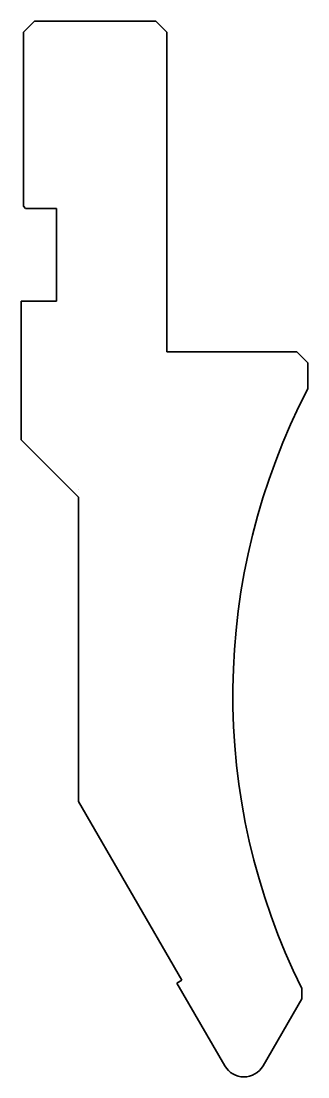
# Model space of a CAD drawing. Header units: millimetres. Extents: x -20.2 to 5.8, y 0 to 95.8.
import ezdxf

# ---------------------------------------------------------------- set-up
doc = ezdxf.new("R2010")
doc.units = ezdxf.units.MM
doc.header["$LTSCALE"] = 5
doc.layers.add('2', color=7, linetype='Continuous', lineweight=18)

msp = doc.modelspace()

# ---------------------------------------------------------------- linework, layer by layer
at = {"layer": '2', "color": 7, "linetype": 'Continuous', "lineweight": 35}
for p, q in [((-20, 94.8), (-19, 95.8)), ((-19, 95.8), (-8, 95.8)), ((-8, 95.8), (-7, 94.8)), ((-20, 79), (-20, 94.8)), ((-7, 94.8), (-7, 65.8)), ((-19.8, 78.8), (-20, 79)), ((-17, 78.8), (-19.8, 78.8)), ((-17, 70.4), (-17, 78.8)), ((-20.2, 57.8), (-20.2, 70.4)), ((-20.2, 70.4), (-17, 70.4)), ((-7, 65.8), (4.8, 65.8)), ((4.8, 65.8), (5.8, 64.8)), ((5.8, 64.8), (5.8, 62.42)), ((-15, 52.6), (-20.2, 57.8)), ((-15, 53.303), (-15, 53.303)), ((-15, 24.981), (-15, 52.6)), ((-5.637, 8.764), (-15, 24.981)), ((-6.07, 8.514), (-5.637, 8.764)), ((-1.732, 1), (-6.07, 8.514)), ((5.246, 8.02), (5.246, 7.086)), ((5.246, 7.086), (1.732, 1))]:
    msp.add_line(p, q, dxfattribs=at)
for centre, radius, start, end in [((59, 34.675), 60, 152.45732, 206.37523), ((0, 2), 2, 210, 330)]:
    msp.add_arc(centre, radius, start, end, dxfattribs=at)

doc.saveas('drawing.dxf')
